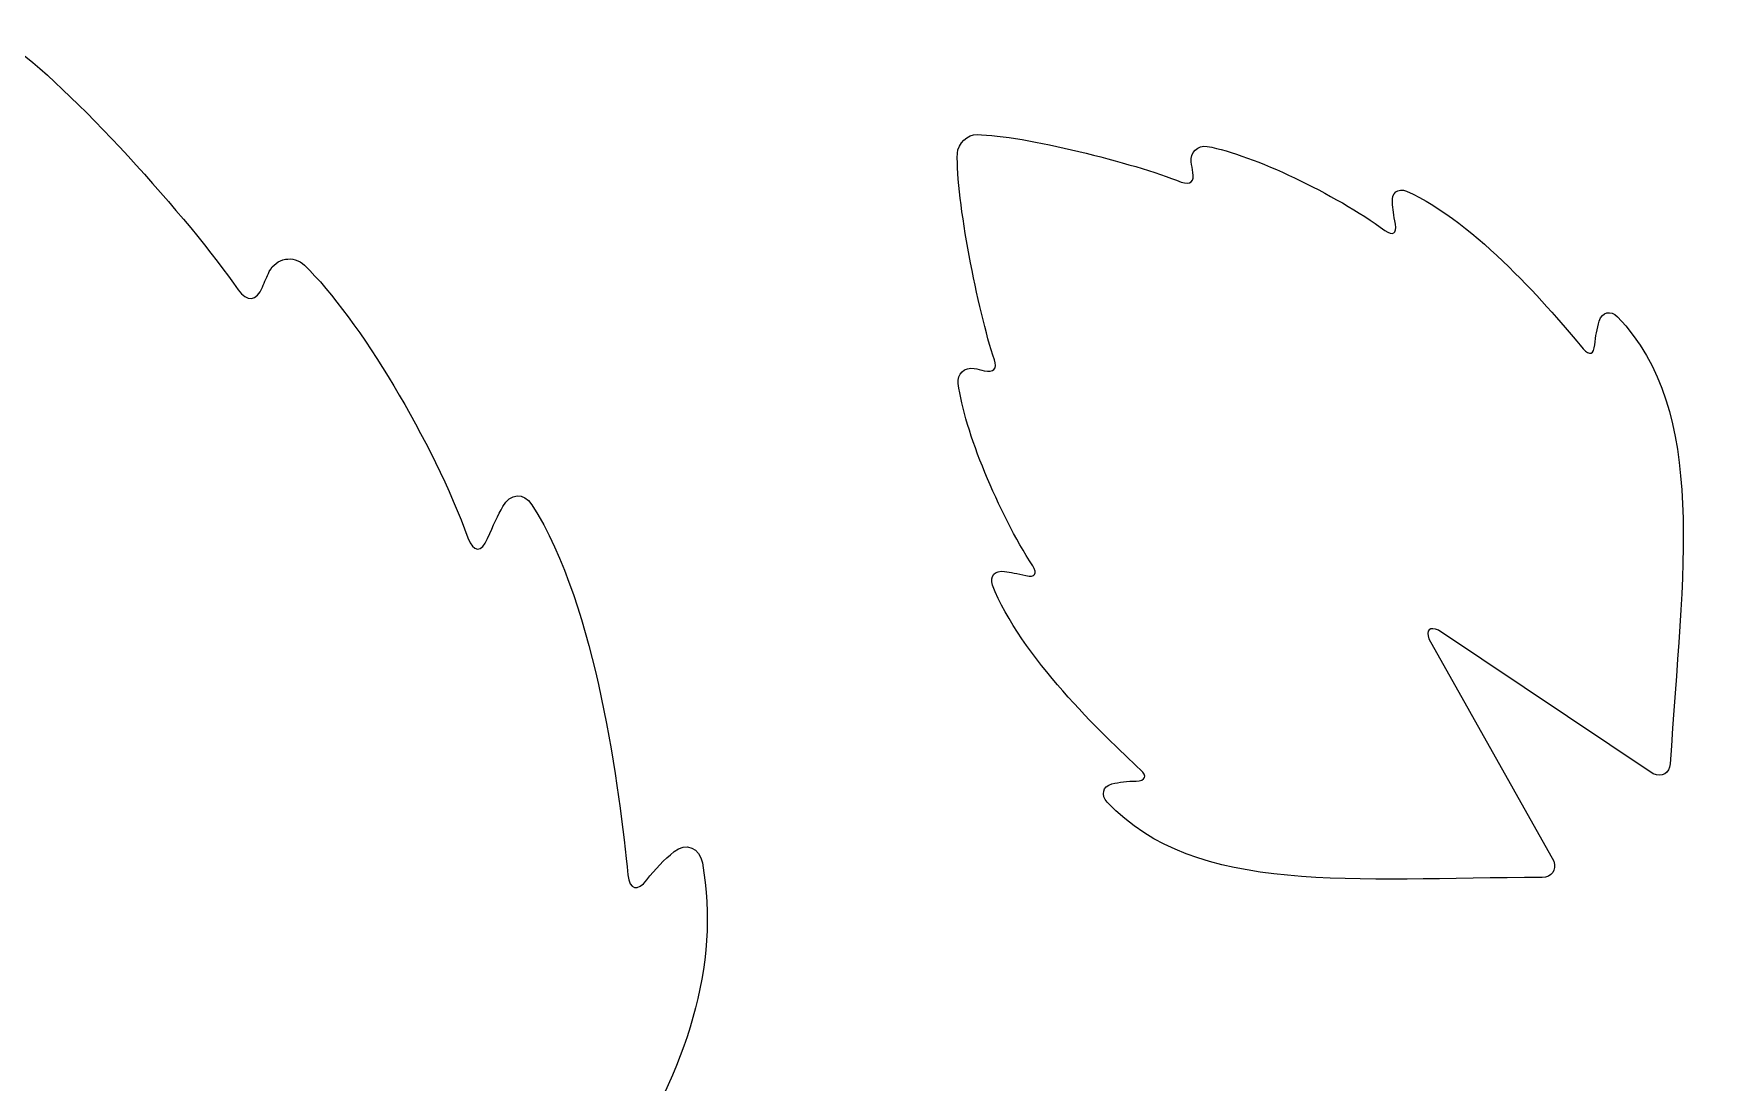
# Model space of a CAD drawing. Header units: centimetres. Extents: x -8.7 to 8.7, y -10.5 to 10.5.
# Drawn here: x 2.107 to 4.116, y 8.769 to 10.027 of the extents above; entities that cross this region are included whole.
import ezdxf

# ---------------------------------------------------------------- set-up
doc = ezdxf.new("R2010")
doc.units = ezdxf.units.CM
doc.header["$MEASUREMENT"] = 0
doc.layers.add('Layer 1', color=7, linetype='Continuous')

msp = doc.modelspace()

# ---------------------------------------------------------------- linework, layer by layer
at = {"layer": 'Layer 1'}
for points in [[(2.22008, 8.22709), (2.22008, 8.22709), (2.25844, 8.71797), (2.25844, 8.71797), (2.25844, 8.71797), (2.26281, 8.73607), (2.27379, 8.73773), (2.28305, 8.72183), (2.28305, 8.72183), (2.28305, 8.72183), (2.47432, 8.26003), (2.47432, 8.26003), (2.47432, 8.26003), (2.48414, 8.24402), (2.5011, 8.2431), (2.51205, 8.25783), (2.51205, 8.25783), (2.73938, 8.55316), (2.95364, 8.7816), (2.90922, 9.0325), (2.90922, 9.0325), (2.90599, 9.05047), (2.88956, 9.05758), (2.87527, 9.04607), (2.87527, 9.04607), (2.8632, 9.03633), (2.85283, 9.02474), (2.84249, 9.01218), (2.84249, 9.01218), (2.83154, 8.99784), (2.82156, 9.00011), (2.82, 9.01816), (2.82, 9.01816), (2.80952, 9.11624), (2.7833, 9.33862), (2.70488, 9.46192), (2.70488, 9.46192), (2.69506, 9.47721), (2.67863, 9.47565), (2.66982, 9.45972), (2.66982, 9.45972), (2.6644, 9.4493), (2.65836, 9.43723), (2.65172, 9.42146), (2.65172, 9.42146), (2.64418, 9.40447), (2.63476, 9.40447), (2.62817, 9.42202), (2.62817, 9.42202), (2.58652, 9.53645), (2.49786, 9.68496), (2.43211, 9.74904), (2.43211, 9.74904), (2.41893, 9.76166), (2.39816, 9.75774), (2.38991, 9.74134), (2.38991, 9.74134), (2.38718, 9.73531), (2.38438, 9.72927), (2.38173, 9.72269), (2.38173, 9.72269), (2.37459, 9.70573), (2.3631, 9.70472), (2.35255, 9.71946), (2.35255, 9.71946), (2.29561, 9.80275), (2.14998, 9.96436), (2.07543, 10.01635), (2.07543, 10.01635), (2.06022, 10.02677), (2.03439, 10.02238), (2.02344, 10.00709), (2.02344, 10.00709), (1.97089, 9.93417), (1.88697, 9.73264), (1.86075, 9.63501), (1.86075, 9.63501), (1.85586, 9.61752), (1.8448, 9.61482), (1.8327, 9.62861), (1.8327, 9.62861), (1.82778, 9.63409), (1.82347, 9.63896), (1.81854, 9.64335), (1.81854, 9.64335), (1.80536, 9.65653), (1.78459, 9.65314), (1.77634, 9.63674), (1.77634, 9.63674), (1.73581, 9.55456), (1.70186, 9.38472), (1.70019, 9.26312), (1.70019, 9.26312), (1.70019, 9.24452), (1.6909, 9.24124), (1.67831, 9.25497), (1.67831, 9.25497), (1.6668, 9.26748), (1.65698, 9.2769), (1.6487, 9.28442), (1.6487, 9.28442), (1.63497, 9.29707), (1.61912, 9.29323), (1.61481, 9.27519), (1.61481, 9.27519), (1.58179, 9.13269), (1.63174, 8.91425), (1.65418, 8.81886), (1.65418, 8.81886), (1.65849, 8.80076), (1.65042, 8.79581), (1.63497, 8.80508), (1.63497, 8.80508), (1.62079, 8.8145), (1.60706, 8.82109), (1.59287, 8.82656), (1.59287, 8.82656), (1.57538, 8.83257), (1.56273, 8.82053), (1.56541, 8.8024), (1.56541, 8.8024), (1.60653, 8.55475), (1.88042, 8.41558), (2.18443, 8.21296), (2.18443, 8.21296), (2.19984, 8.20256), (2.21569, 8.20896), (2.22008, 8.22709)], [(4.00647, 9.68714), (3.99832, 9.69532), (3.98798, 9.69323), (3.98459, 9.68209), (3.98459, 9.68209), (3.98194, 9.67283), (3.98022, 9.6636), (3.97911, 9.65362), (3.97911, 9.65362), (3.97855, 9.64216), (3.97252, 9.64005), (3.96538, 9.64867), (3.96538, 9.64867), (3.92657, 9.69532), (3.83679, 9.80096), (3.75345, 9.83774), (3.75345, 9.83774), (3.7431, 9.84211), (3.73535, 9.83546), (3.73652, 9.82401), (3.73652, 9.82401), (3.73708, 9.81687), (3.73805, 9.80874), (3.74028, 9.79832), (3.74028, 9.79832), (3.742, 9.78673), (3.73708, 9.78409), (3.72766, 9.79062), (3.72766, 9.79062), (3.66696, 9.83491), (3.56989, 9.88095), (3.51462, 9.89148), (3.51462, 9.89148), (3.50316, 9.89301), (3.49374, 9.88378), (3.49541, 9.87285), (3.49541, 9.87285), (3.49602, 9.86885), (3.49657, 9.86454), (3.4971, 9.86018), (3.4971, 9.86018), (3.49977, 9.84928), (3.4943, 9.84494), (3.48337, 9.84872), (3.48337, 9.84872), (3.42582, 9.87171), (3.29485, 9.90455), (3.2385, 9.90566), (3.2385, 9.90566), (3.22757, 9.90622), (3.21551, 9.89471), (3.2149, 9.88322), (3.2149, 9.88322), (3.21323, 9.82739), (3.23959, 9.6947), (3.25927, 9.63557), (3.25927, 9.63557), (3.26319, 9.62515), (3.25826, 9.61967), (3.2472, 9.6225), (3.2472, 9.6225), (3.24344, 9.62343), (3.23905, 9.62459), (3.23513, 9.62515), (3.23513, 9.62515), (3.22359, 9.62735), (3.21436, 9.61854), (3.21608, 9.60705), (3.21608, 9.60705), (3.22322, 9.55067), (3.26421, 9.45208), (3.30522, 9.38858), (3.30522, 9.38858), (3.31125, 9.37916), (3.30805, 9.37424), (3.29715, 9.37707), (3.29715, 9.37707), (3.28673, 9.37916), (3.27847, 9.38083), (3.27135, 9.38194), (3.27135, 9.38194), (3.25981, 9.38347), (3.25325, 9.37652), (3.25717, 9.36562), (3.25717, 9.36562), (3.28948, 9.28061), (3.39026, 9.18581), (3.43455, 9.14411), (3.43455, 9.14411), (3.44341, 9.1366), (3.44064, 9.13109), (3.42913, 9.13056), (3.42913, 9.13056), (3.41876, 9.13056), (3.40944, 9.12945), (3.40005, 9.12717), (3.40005, 9.12717), (3.38915, 9.12458), (3.38703, 9.11354), (3.39463, 9.10529), (3.39463, 9.10529), (3.5015, 8.99197), (3.68996, 9.01496), (3.91618, 9.01496), (3.91618, 9.01496), (3.92772, 9.01496), (3.9337, 9.02419), (3.92991, 9.03462), (3.92991, 9.03462), (3.92991, 9.03462), (3.78029, 9.30095), (3.78029, 9.30095), (3.78029, 9.30095), (3.77651, 9.31137), (3.7814, 9.31622), (3.79175, 9.3113), (3.79175, 9.3113), (3.79175, 9.3113), (4.04927, 9.13924), (4.04927, 9.13924), (4.04927, 9.13924), (4.05962, 9.13493), (4.06903, 9.1398), (4.06959, 9.15131), (4.06959, 9.15131), (4.08425, 9.38202), (4.11555, 9.57318), (4.00647, 9.68714)]]:
    msp.add_open_spline(points, degree=3, knots=[0, 0, 0, 0, 0.030303, 0.030303, 0.030303, 0.030303, 0.0606061, 0.0606061, 0.0606061, 0.0606061, 0.0909091, 0.0909091, 0.0909091, 0.0909091, 0.1212121, 0.1212121, 0.1212121, 0.1212121, 0.1515152, 0.1515152, 0.1515152, 0.1515152, 0.1818182, 0.1818182, 0.1818182, 0.1818182, 0.2121212, 0.2121212, 0.2121212, 0.2121212, 0.2424242, 0.2424242, 0.2424242, 0.2424242, 0.2727273, 0.2727273, 0.2727273, 0.2727273, 0.3030303, 0.3030303, 0.3030303, 0.3030303, 0.3333333, 0.3333333, 0.3333333, 0.3333333, 0.3636364, 0.3636364, 0.3636364, 0.3636364, 0.3939394, 0.3939394, 0.3939394, 0.3939394, 0.4242424, 0.4242424, 0.4242424, 0.4242424, 0.4545455, 0.4545455, 0.4545455, 0.4545455, 0.4848485, 0.4848485, 0.4848485, 0.4848485, 0.5151515, 0.5151515, 0.5151515, 0.5151515, 0.5454545, 0.5454545, 0.5454545, 0.5454545, 0.5757576, 0.5757576, 0.5757576, 0.5757576, 0.6060606, 0.6060606, 0.6060606, 0.6060606, 0.6363636, 0.6363636, 0.6363636, 0.6363636, 0.6666667, 0.6666667, 0.6666667, 0.6666667, 0.6969697, 0.6969697, 0.6969697, 0.6969697, 0.7272727, 0.7272727, 0.7272727, 0.7272727, 0.7575758, 0.7575758, 0.7575758, 0.7575758, 0.7878788, 0.7878788, 0.7878788, 0.7878788, 0.8181818, 0.8181818, 0.8181818, 0.8181818, 0.8484848, 0.8484848, 0.8484848, 0.8484848, 0.8787879, 0.8787879, 0.8787879, 0.8787879, 0.9090909, 0.9090909, 0.9090909, 0.9090909, 0.9393939, 0.9393939, 0.9393939, 0.9393939, 1, 1, 1, 1], dxfattribs=at)

doc.saveas('drawing.dxf')
